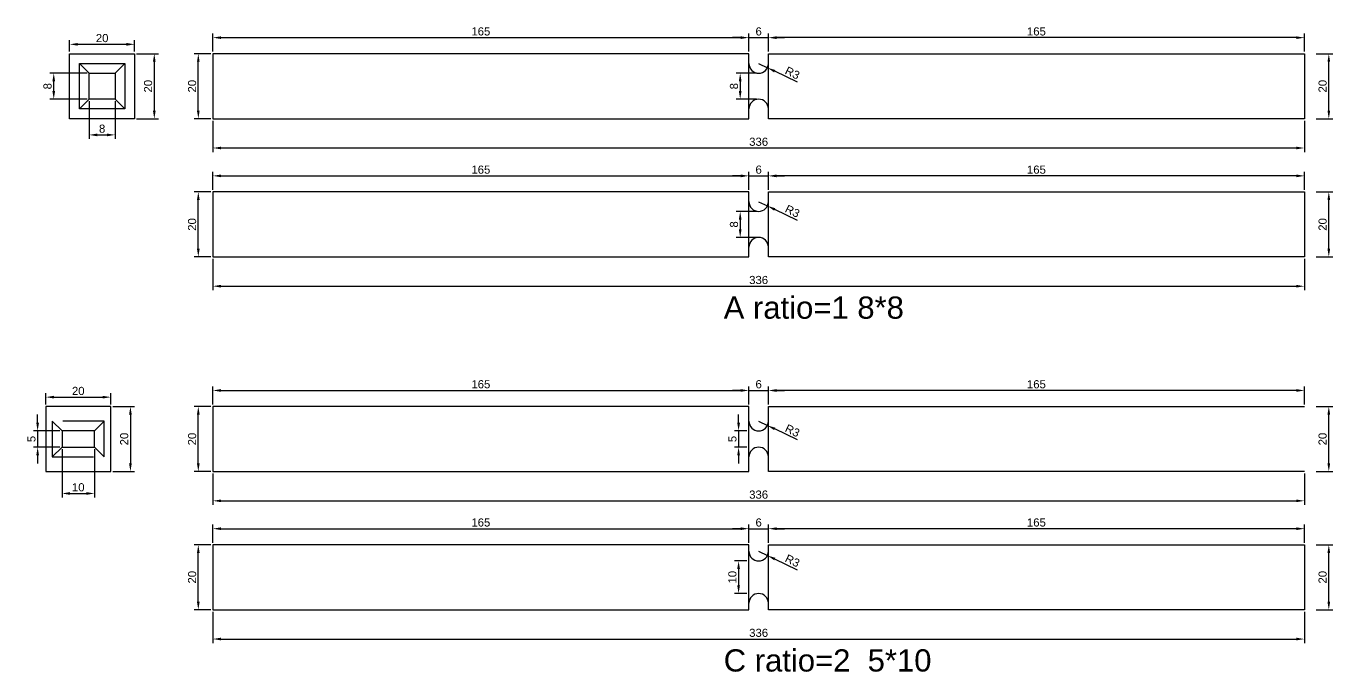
# Model space of a CAD drawing. Header units: millimetres. Extents: x 1508 to 21448, y 743 to 5053.
# Drawn here: x 8754.5 to 9156.7, y 2025.3 to 2223.9 of the extents above; entities that cross this region are included whole.
import ezdxf

# ---------------------------------------------------------------- set-up
doc = ezdxf.new("R2010")
doc.units = ezdxf.units.MM
doc.linetypes.add('DASHED', pattern=[19.05, 12.7, -6.35])
doc.styles.get("Standard").update_dxf_attribs({"font": 'arial.ttf'})
doc.dimstyles.new('ISO-25', dxfattribs={"dimtxt": 2.5, "dimasz": 2.5, "dimexe": 1.25, "dimexo": 0.625, "dimtad": 1, "dimtxsty": 'Standard', "dimcen": 2.5, "dimadec": 0, "dimazin": 0, "dimtfac": 1, "dimtmove": 0, "dimatfit": 3, "dimfxl": 1, "dimarcsym": 0})

# ---------------------------------------------------------------- blocks, each defined once
blk = doc.blocks.new('*D13')
at = {"color": 0, "lineweight": -2, "transparency": 16777216}
for p, q in [((8811.36, 2215.46), (8806.25, 2215.46)), ((8807.5, 2197.96), (8807.5, 2212.96)), ((8811.36, 2195.46), (8806.25, 2195.46))]:
    blk.add_line(p, q, dxfattribs=at)
at = {"color": 0, "transparency": 16777216}
for points in [[(8807.08, 2212.96), (8807.91, 2212.96), (8807.5, 2215.46)], [(8807.08, 2197.96), (8807.91, 2197.96), (8807.5, 2195.46)]]:
    blk.add_solid(points, dxfattribs=at)
at = {"layer": 'Defpoints', "color": 0, "transparency": 16777216}
for p in [(8807.5, 2215.46), (8811.98, 2215.46), (8811.98, 2195.46)]:
    blk.add_point(p, dxfattribs=at)
at = {"color": 0, "transparency": 16777216, "insert": (8805.6, 2205.46), "char_height": 2.5, "attachment_point": 5, "rotation": 90}
blk.add_mtext('20', dxfattribs=at)
blk = doc.blocks.new('*D98')
at = {"color": 0, "lineweight": -2, "transparency": 16777216}
for p, q in [((8811.98, 2216.09), (8811.98, 2221.65)), ((8814.48, 2220.4), (8974.48, 2220.4)), ((8976.98, 2216.09), (8976.98, 2221.65))]:
    blk.add_line(p, q, dxfattribs=at)
at = {"color": 0, "transparency": 16777216}
for points in [[(8814.48, 2220.81), (8814.48, 2219.98), (8811.98, 2220.4)], [(8974.48, 2220.81), (8974.48, 2219.98), (8976.98, 2220.4)]]:
    blk.add_solid(points, dxfattribs=at)
at = {"layer": 'Defpoints', "color": 0, "transparency": 16777216}
for p in [(8976.98, 2220.4), (8811.98, 2215.46), (8976.98, 2215.46)]:
    blk.add_point(p, dxfattribs=at)
at = {"color": 0, "transparency": 16777216, "insert": (8894.48, 2222.3), "char_height": 2.5, "attachment_point": 5}
blk.add_mtext('165', dxfattribs=at)
blk = doc.blocks.new('*D14')
at = {"color": 0, "lineweight": -2, "transparency": 16777216}
for p, q in [((8979.36, 2209.46), (8973.05, 2209.46)), ((8974.3, 2206.96), (8974.3, 2203.96)), ((8979.36, 2201.46), (8973.05, 2201.46))]:
    blk.add_line(p, q, dxfattribs=at)
at = {"color": 0, "transparency": 16777216}
for points in [[(8973.89, 2206.96), (8974.72, 2206.96), (8974.3, 2209.46)], [(8973.89, 2203.96), (8974.72, 2203.96), (8974.3, 2201.46)]]:
    blk.add_solid(points, dxfattribs=at)
at = {"layer": 'Defpoints', "color": 0, "transparency": 16777216}
for p in [(8979.98, 2209.46), (8974.3, 2201.46), (8979.98, 2201.46)]:
    blk.add_point(p, dxfattribs=at)
at = {"color": 0, "transparency": 16777216, "insert": (8972.4, 2205.46), "char_height": 2.5, "attachment_point": 5, "rotation": 90}
blk.add_mtext('8', dxfattribs=at)
blk = doc.blocks.new('*D15')
at = {"color": 0, "lineweight": -2, "transparency": 16777216}
for p, q in [((8979.98, 2212.46), (8982.68, 2211.15)), ((8991.93, 2206.66), (8984.93, 2210.06))]:
    blk.add_line(p, q, dxfattribs=at)
at = {"color": 0, "transparency": 16777216}
blk.add_solid([(8985.11, 2210.44), (8984.75, 2209.69), (8982.68, 2211.15)], dxfattribs=at)
at = {"layer": 'Defpoints', "color": 0, "transparency": 16777216}
for p in [(8979.98, 2212.46), (8982.68, 2211.15)]:
    blk.add_point(p, dxfattribs=at)
at = {"color": 0, "transparency": 16777216, "insert": (8990.39, 2209.53), "char_height": 2.5, "attachment_point": 5, "rotation": 334.116}
blk.add_mtext('R3', dxfattribs=at)
blk = doc.blocks.new('*D16')
at = {"color": 0, "lineweight": -2, "transparency": 16777216}
for p, q in [((9151.63, 2215.46), (9156.74, 2215.46)), ((9155.49, 2197.96), (9155.49, 2212.96)), ((9151.63, 2195.46), (9156.74, 2195.46))]:
    blk.add_line(p, q, dxfattribs=at)
at = {"color": 0, "transparency": 16777216}
for points in [[(9155.08, 2212.96), (9155.91, 2212.96), (9155.49, 2215.46)], [(9155.08, 2197.96), (9155.91, 2197.96), (9155.49, 2195.46)]]:
    blk.add_solid(points, dxfattribs=at)
at = {"layer": 'Defpoints', "color": 0, "transparency": 16777216}
for p in [(9151.01, 2215.46), (9155.49, 2215.46), (9151.01, 2195.46)]:
    blk.add_point(p, dxfattribs=at)
at = {"color": 0, "transparency": 16777216, "insert": (9153.59, 2205.46), "char_height": 2.5, "attachment_point": 5, "rotation": 90}
blk.add_mtext('20', dxfattribs=at)
blk = doc.blocks.new('*D99')
at = {"color": 0, "lineweight": -2, "transparency": 16777216}
for p, q in [((8982.98, 2216.09), (8982.98, 2221.65)), ((9145.48, 2220.4), (8985.48, 2220.4)), ((9147.98, 2216.09), (9147.98, 2221.65))]:
    blk.add_line(p, q, dxfattribs=at)
at = {"color": 0, "transparency": 16777216}
for points in [[(8985.48, 2220.81), (8985.48, 2219.98), (8982.98, 2220.4)], [(9145.48, 2220.81), (9145.48, 2219.98), (9147.98, 2220.4)]]:
    blk.add_solid(points, dxfattribs=at)
at = {"layer": 'Defpoints', "color": 0, "transparency": 16777216}
for p in [(8982.98, 2220.4), (8982.98, 2215.46), (9147.98, 2215.46)]:
    blk.add_point(p, dxfattribs=at)
at = {"color": 0, "transparency": 16777216, "insert": (9065.48, 2222.3), "char_height": 2.5, "attachment_point": 5}
blk.add_mtext('165', dxfattribs=at)
blk = doc.blocks.new('*D17')
at = {"color": 0, "lineweight": -2, "transparency": 16777216}
for p, q in [((8974.48, 2220.4), (8971.98, 2220.4)), ((8976.98, 2216.09), (8976.98, 2221.65)), ((8976.98, 2220.4), (8982.98, 2220.4)), ((8982.98, 2216.09), (8982.98, 2221.65)), ((8985.48, 2220.4), (8987.98, 2220.4))]:
    blk.add_line(p, q, dxfattribs=at)
at = {"color": 0, "transparency": 16777216}
for points in [[(8974.48, 2220.81), (8974.48, 2219.98), (8976.98, 2220.4)], [(8985.48, 2220.81), (8985.48, 2219.98), (8982.98, 2220.4)]]:
    blk.add_solid(points, dxfattribs=at)
at = {"layer": 'Defpoints', "color": 0, "transparency": 16777216}
for p in [(8982.98, 2220.4), (8976.98, 2215.46), (8982.98, 2215.46)]:
    blk.add_point(p, dxfattribs=at)
at = {"color": 0, "transparency": 16777216, "insert": (8979.98, 2222.3), "char_height": 2.5, "attachment_point": 5}
blk.add_mtext('6', dxfattribs=at)
blk = doc.blocks.new('*D18')
at = {"color": 0, "lineweight": -2, "transparency": 16777216}
for p, q in [((8811.98, 2194.84), (8811.98, 2185.2)), ((9147.98, 2194.84), (9147.98, 2185.2)), ((8814.48, 2186.45), (9145.48, 2186.45))]:
    blk.add_line(p, q, dxfattribs=at)
at = {"color": 0, "transparency": 16777216}
for points in [[(8814.48, 2186.86), (8814.48, 2186.03), (8811.98, 2186.45)], [(9145.48, 2186.86), (9145.48, 2186.03), (9147.98, 2186.45)]]:
    blk.add_solid(points, dxfattribs=at)
at = {"layer": 'Defpoints', "color": 0, "transparency": 16777216}
for p in [(8811.98, 2195.46), (9147.98, 2195.46), (9147.98, 2186.45)]:
    blk.add_point(p, dxfattribs=at)
at = {"color": 0, "transparency": 16777216, "insert": (8979.98, 2188.35), "char_height": 2.5, "attachment_point": 5}
blk.add_mtext('336', dxfattribs=at)
blk = doc.blocks.new('*D19')
at = {"color": 0, "lineweight": -2, "transparency": 16777216}
for p, q in [((8811.36, 2172.93), (8806.25, 2172.93)), ((8807.5, 2155.43), (8807.5, 2170.43)), ((8811.36, 2152.93), (8806.25, 2152.93))]:
    blk.add_line(p, q, dxfattribs=at)
at = {"color": 0, "transparency": 16777216}
for points in [[(8807.08, 2170.43), (8807.91, 2170.43), (8807.5, 2172.93)], [(8807.08, 2155.43), (8807.91, 2155.43), (8807.5, 2152.93)]]:
    blk.add_solid(points, dxfattribs=at)
at = {"layer": 'Defpoints', "color": 0, "transparency": 16777216}
for p in [(8807.5, 2172.93), (8811.98, 2172.93), (8811.98, 2152.93)]:
    blk.add_point(p, dxfattribs=at)
at = {"color": 0, "transparency": 16777216, "insert": (8805.6, 2162.93), "char_height": 2.5, "attachment_point": 5, "rotation": 90}
blk.add_mtext('20', dxfattribs=at)
blk = doc.blocks.new('*D20')
at = {"color": 0, "lineweight": -2, "transparency": 16777216}
for p, q in [((8979.98, 2169.93), (8982.68, 2168.63)), ((8991.93, 2164.14), (8984.93, 2167.53))]:
    blk.add_line(p, q, dxfattribs=at)
at = {"color": 0, "transparency": 16777216}
blk.add_solid([(8985.11, 2167.91), (8984.75, 2167.16), (8982.68, 2168.63)], dxfattribs=at)
at = {"layer": 'Defpoints', "color": 0, "transparency": 16777216}
for p in [(8979.98, 2169.93), (8982.68, 2168.63)]:
    blk.add_point(p, dxfattribs=at)
at = {"color": 0, "transparency": 16777216, "insert": (8990.39, 2167), "char_height": 2.5, "attachment_point": 5, "rotation": 334.116}
blk.add_mtext('R3', dxfattribs=at)
blk = doc.blocks.new('*D21')
at = {"color": 0, "lineweight": -2, "transparency": 16777216}
for p, q in [((9151.63, 2172.93), (9156.74, 2172.93)), ((9155.49, 2155.43), (9155.49, 2170.43)), ((9151.63, 2152.93), (9156.74, 2152.93))]:
    blk.add_line(p, q, dxfattribs=at)
at = {"color": 0, "transparency": 16777216}
for points in [[(9155.08, 2170.43), (9155.91, 2170.43), (9155.49, 2172.93)], [(9155.08, 2155.43), (9155.91, 2155.43), (9155.49, 2152.93)]]:
    blk.add_solid(points, dxfattribs=at)
at = {"layer": 'Defpoints', "color": 0, "transparency": 16777216}
for p in [(9151.01, 2172.93), (9155.49, 2172.93), (9151.01, 2152.93)]:
    blk.add_point(p, dxfattribs=at)
at = {"color": 0, "transparency": 16777216, "insert": (9153.59, 2162.93), "char_height": 2.5, "attachment_point": 5, "rotation": 90}
blk.add_mtext('20', dxfattribs=at)
blk = doc.blocks.new('*D22')
at = {"color": 0, "lineweight": -2, "transparency": 16777216}
for p, q in [((8974.48, 2177.87), (8971.98, 2177.87)), ((8976.98, 2173.56), (8976.98, 2179.12)), ((8976.98, 2177.87), (8982.98, 2177.87)), ((8982.98, 2173.56), (8982.98, 2179.12)), ((8985.48, 2177.87), (8987.98, 2177.87))]:
    blk.add_line(p, q, dxfattribs=at)
at = {"color": 0, "transparency": 16777216}
for points in [[(8974.48, 2178.29), (8974.48, 2177.45), (8976.98, 2177.87)], [(8985.48, 2178.29), (8985.48, 2177.45), (8982.98, 2177.87)]]:
    blk.add_solid(points, dxfattribs=at)
at = {"layer": 'Defpoints', "color": 0, "transparency": 16777216}
for p in [(8982.98, 2177.87), (8976.98, 2172.93), (8982.98, 2172.93)]:
    blk.add_point(p, dxfattribs=at)
at = {"color": 0, "transparency": 16777216, "insert": (8979.98, 2179.77), "char_height": 2.5, "attachment_point": 5}
blk.add_mtext('6', dxfattribs=at)
blk = doc.blocks.new('*D29')
at = {"color": 0, "lineweight": -2, "transparency": 16777216}
for p, q in [((8973.81, 2101.9), (8973.81, 2104.4)), ((8976.36, 2099.4), (8972.56, 2099.4)), ((8973.81, 2099.4), (8973.81, 2094.4)), ((8976.36, 2094.4), (8972.56, 2094.4)), ((8973.81, 2091.9), (8973.81, 2089.4))]:
    blk.add_line(p, q, dxfattribs=at)
at = {"color": 0, "transparency": 16777216}
for points in [[(8973.39, 2101.9), (8974.23, 2101.9), (8973.81, 2099.4)], [(8973.39, 2091.9), (8974.23, 2091.9), (8973.81, 2094.4)]]:
    blk.add_solid(points, dxfattribs=at)
at = {"layer": 'Defpoints', "color": 0, "transparency": 16777216}
for p in [(8976.98, 2099.4), (8973.81, 2094.4), (8976.98, 2094.4)]:
    blk.add_point(p, dxfattribs=at)
at = {"color": 0, "transparency": 16777216, "insert": (8971.92, 2096.9), "char_height": 2.5, "attachment_point": 5, "rotation": 90}
blk.add_mtext('5', dxfattribs=at)
blk = doc.blocks.new('*D30')
at = {"color": 0, "lineweight": -2, "transparency": 16777216}
for p, q in [((8979.98, 2102.4), (8982.68, 2101.09)), ((8991.93, 2096.61), (8984.93, 2100))]:
    blk.add_line(p, q, dxfattribs=at)
at = {"color": 0, "transparency": 16777216}
blk.add_solid([(8985.11, 2100.38), (8984.75, 2099.63), (8982.68, 2101.09)], dxfattribs=at)
at = {"layer": 'Defpoints', "color": 0, "transparency": 16777216}
for p in [(8979.98, 2102.4), (8982.68, 2101.09)]:
    blk.add_point(p, dxfattribs=at)
at = {"color": 0, "transparency": 16777216, "insert": (8990.39, 2099.47), "char_height": 2.5, "attachment_point": 5, "rotation": 334.116}
blk.add_mtext('R3', dxfattribs=at)
blk = doc.blocks.new('*D31')
at = {"color": 0, "lineweight": -2, "transparency": 16777216}
for p, q in [((8974.48, 2111.84), (8971.98, 2111.84)), ((8976.98, 2107.53), (8976.98, 2113.09)), ((8976.98, 2111.84), (8982.98, 2111.84)), ((8982.98, 2107.53), (8982.98, 2113.09)), ((8985.48, 2111.84), (8987.98, 2111.84))]:
    blk.add_line(p, q, dxfattribs=at)
at = {"color": 0, "transparency": 16777216}
for points in [[(8974.48, 2112.26), (8974.48, 2111.42), (8976.98, 2111.84)], [(8985.48, 2112.26), (8985.48, 2111.42), (8982.98, 2111.84)]]:
    blk.add_solid(points, dxfattribs=at)
at = {"layer": 'Defpoints', "color": 0, "transparency": 16777216}
for p in [(8982.98, 2111.84), (8976.98, 2106.9), (8982.98, 2106.9)]:
    blk.add_point(p, dxfattribs=at)
at = {"color": 0, "transparency": 16777216, "insert": (8979.98, 2113.74), "char_height": 2.5, "attachment_point": 5}
blk.add_mtext('6', dxfattribs=at)
blk = doc.blocks.new('*D32')
at = {"color": 0, "lineweight": -2, "transparency": 16777216}
for p, q in [((8976.36, 2059.38), (8972.56, 2059.38)), ((8973.81, 2056.88), (8973.81, 2051.88)), ((8976.36, 2049.38), (8972.56, 2049.38))]:
    blk.add_line(p, q, dxfattribs=at)
at = {"color": 0, "transparency": 16777216}
for points in [[(8973.39, 2056.88), (8974.23, 2056.88), (8973.81, 2059.38)], [(8973.39, 2051.88), (8974.23, 2051.88), (8973.81, 2049.38)]]:
    blk.add_solid(points, dxfattribs=at)
at = {"layer": 'Defpoints', "color": 0, "transparency": 16777216}
for p in [(8976.98, 2059.38), (8973.81, 2049.38), (8976.98, 2049.38)]:
    blk.add_point(p, dxfattribs=at)
at = {"color": 0, "transparency": 16777216, "insert": (8971.91, 2054.38), "char_height": 2.5, "attachment_point": 5, "rotation": 90}
blk.add_mtext('10', dxfattribs=at)
blk = doc.blocks.new('*D33')
at = {"color": 0, "lineweight": -2, "transparency": 16777216}
for p, q in [((8979.98, 2062.38), (8982.68, 2061.07)), ((8991.93, 2056.58), (8984.93, 2059.98))]:
    blk.add_line(p, q, dxfattribs=at)
at = {"color": 0, "transparency": 16777216}
blk.add_solid([(8985.11, 2060.35), (8984.75, 2059.6), (8982.68, 2061.07)], dxfattribs=at)
at = {"layer": 'Defpoints', "color": 0, "transparency": 16777216}
for p in [(8979.98, 2062.38), (8982.68, 2061.07)]:
    blk.add_point(p, dxfattribs=at)
at = {"color": 0, "transparency": 16777216, "insert": (8990.39, 2059.44), "char_height": 2.5, "attachment_point": 5, "rotation": 334.116}
blk.add_mtext('R3', dxfattribs=at)
blk = doc.blocks.new('*D34')
at = {"color": 0, "lineweight": -2, "transparency": 16777216}
for p, q in [((8974.48, 2069.31), (8971.98, 2069.31)), ((8976.98, 2065), (8976.98, 2070.56)), ((8976.98, 2069.31), (8982.98, 2069.31)), ((8982.98, 2065), (8982.98, 2070.56)), ((8985.48, 2069.31), (8987.98, 2069.31))]:
    blk.add_line(p, q, dxfattribs=at)
at = {"color": 0, "transparency": 16777216}
for points in [[(8974.48, 2069.73), (8974.48, 2068.9), (8976.98, 2069.31)], [(8985.48, 2069.73), (8985.48, 2068.9), (8982.98, 2069.31)]]:
    blk.add_solid(points, dxfattribs=at)
at = {"layer": 'Defpoints', "color": 0, "transparency": 16777216}
for p in [(8982.98, 2069.31), (8976.98, 2064.38), (8982.98, 2064.38)]:
    blk.add_point(p, dxfattribs=at)
at = {"color": 0, "transparency": 16777216, "insert": (8979.98, 2071.21), "char_height": 2.5, "attachment_point": 5}
blk.add_mtext('6', dxfattribs=at)
blk = doc.blocks.new('*D104')
at = {"color": 0, "lineweight": -2, "transparency": 16777216}
for p, q in [((8765.54, 2093.78), (8765.54, 2078.9)), ((8775.54, 2093.78), (8775.54, 2078.9)), ((8768.04, 2080.15), (8773.04, 2080.15))]:
    blk.add_line(p, q, dxfattribs=at)
at = {"color": 0, "transparency": 16777216}
for points in [[(8768.04, 2080.57), (8768.04, 2079.73), (8765.54, 2080.15)], [(8773.04, 2080.57), (8773.04, 2079.73), (8775.54, 2080.15)]]:
    blk.add_solid(points, dxfattribs=at)
at = {"layer": 'Defpoints', "color": 0, "transparency": 16777216}
for p in [(8765.54, 2094.4), (8775.54, 2094.4), (8775.54, 2080.15)]:
    blk.add_point(p, dxfattribs=at)
at = {"color": 0, "transparency": 16777216, "insert": (8770.54, 2082.05), "char_height": 2.5, "attachment_point": 5}
blk.add_mtext('10', dxfattribs=at)
blk = doc.blocks.new('*D105')
at = {"color": 0, "lineweight": -2, "transparency": 16777216}
for p, q in [((8767.89, 2216.09), (8767.89, 2219.6)), ((8770.39, 2218.35), (8785.39, 2218.35)), ((8787.89, 2216.09), (8787.89, 2219.6))]:
    blk.add_line(p, q, dxfattribs=at)
at = {"color": 0, "transparency": 16777216}
for points in [[(8770.39, 2218.76), (8770.39, 2217.93), (8767.89, 2218.35)], [(8785.39, 2218.76), (8785.39, 2217.93), (8787.89, 2218.35)]]:
    blk.add_solid(points, dxfattribs=at)
at = {"layer": 'Defpoints', "color": 0, "transparency": 16777216}
for p in [(8787.89, 2218.35), (8767.89, 2215.46), (8787.89, 2215.46)]:
    blk.add_point(p, dxfattribs=at)
at = {"color": 0, "transparency": 16777216, "insert": (8777.89, 2220.25), "char_height": 2.5, "attachment_point": 5}
blk.add_mtext('20', dxfattribs=at)
blk = doc.blocks.new('*D106')
at = {"color": 0, "lineweight": -2, "transparency": 16777216}
for p, q in [((8788.52, 2215.46), (8795.2, 2215.46)), ((8793.95, 2212.96), (8793.95, 2197.96)), ((8788.52, 2195.46), (8795.2, 2195.46))]:
    blk.add_line(p, q, dxfattribs=at)
at = {"color": 0, "transparency": 16777216}
for points in [[(8793.53, 2212.96), (8794.37, 2212.96), (8793.95, 2215.46)], [(8793.53, 2197.96), (8794.37, 2197.96), (8793.95, 2195.46)]]:
    blk.add_solid(points, dxfattribs=at)
at = {"layer": 'Defpoints', "color": 0, "transparency": 16777216}
for p in [(8787.89, 2215.46), (8787.89, 2195.46), (8793.95, 2195.46)]:
    blk.add_point(p, dxfattribs=at)
at = {"color": 0, "transparency": 16777216, "insert": (8792.05, 2205.46), "char_height": 2.5, "attachment_point": 5, "rotation": 90}
blk.add_mtext('20', dxfattribs=at)
blk = doc.blocks.new('*D41')
at = {"color": 0, "lineweight": -2, "transparency": 16777216}
for p, q in [((8760.54, 2107.53), (8760.54, 2111.04)), ((8763.04, 2109.79), (8778.04, 2109.79)), ((8780.54, 2107.53), (8780.54, 2111.04))]:
    blk.add_line(p, q, dxfattribs=at)
at = {"color": 0, "transparency": 16777216}
for points in [[(8763.04, 2110.2), (8763.04, 2109.37), (8760.54, 2109.79)], [(8778.04, 2110.2), (8778.04, 2109.37), (8780.54, 2109.79)]]:
    blk.add_solid(points, dxfattribs=at)
at = {"layer": 'Defpoints', "color": 0, "transparency": 16777216}
for p in [(8780.54, 2109.79), (8760.54, 2106.9), (8780.54, 2106.9)]:
    blk.add_point(p, dxfattribs=at)
at = {"color": 0, "transparency": 16777216, "insert": (8770.54, 2111.69), "char_height": 2.5, "attachment_point": 5}
blk.add_mtext('20', dxfattribs=at)
blk = doc.blocks.new('*D42')
at = {"color": 0, "lineweight": -2, "transparency": 16777216}
for p, q in [((8781.17, 2106.9), (8787.85, 2106.9)), ((8786.6, 2104.4), (8786.6, 2089.4)), ((8781.17, 2086.9), (8787.85, 2086.9))]:
    blk.add_line(p, q, dxfattribs=at)
at = {"color": 0, "transparency": 16777216}
for points in [[(8786.18, 2104.4), (8787.02, 2104.4), (8786.6, 2106.9)], [(8786.18, 2089.4), (8787.02, 2089.4), (8786.6, 2086.9)]]:
    blk.add_solid(points, dxfattribs=at)
at = {"layer": 'Defpoints', "color": 0, "transparency": 16777216}
for p in [(8780.54, 2106.9), (8780.54, 2086.9), (8786.6, 2086.9)]:
    blk.add_point(p, dxfattribs=at)
at = {"color": 0, "transparency": 16777216, "insert": (8784.7, 2096.9), "char_height": 2.5, "attachment_point": 5, "rotation": 90}
blk.add_mtext('20', dxfattribs=at)
blk = doc.blocks.new('*D107')
at = {"layer": 'Defpoints', "color": 0, "lineweight": -2, "transparency": 16777216}
for p, q in [((8758.03, 2101.9), (8758.03, 2104.4)), ((8764.92, 2099.4), (8756.78, 2099.4)), ((8758.03, 2099.4), (8758.03, 2094.4)), ((8764.92, 2094.4), (8756.78, 2094.4)), ((8758.03, 2091.9), (8758.03, 2089.4))]:
    blk.add_line(p, q, dxfattribs=at)
at = {"layer": 'Defpoints', "color": 0, "transparency": 16777216}
for p in [(8765.54, 2099.4), (8758.03, 2094.4), (8765.54, 2094.4)]:
    blk.add_point(p, dxfattribs=at)
for points in [[(8757.62, 2101.9), (8758.45, 2101.9), (8758.03, 2099.4)], [(8757.62, 2091.9), (8758.45, 2091.9), (8758.03, 2094.4)]]:
    blk.add_solid(points, dxfattribs=at)
at = {"layer": 'Defpoints', "color": 0, "transparency": 16777216, "insert": (8756.14, 2096.9), "char_height": 2.5, "attachment_point": 5, "rotation": 90}
blk.add_mtext('5', dxfattribs=at)
blk = doc.blocks.new('*D47')
at = {"color": 0, "lineweight": -2, "transparency": 16777216}
for p, q in [((8979.36, 2166.93), (8973.05, 2166.93)), ((8974.3, 2164.43), (8974.3, 2161.43)), ((8979.36, 2158.93), (8973.05, 2158.93))]:
    blk.add_line(p, q, dxfattribs=at)
at = {"color": 0, "transparency": 16777216}
for points in [[(8973.89, 2164.43), (8974.72, 2164.43), (8974.3, 2166.93)], [(8973.89, 2161.43), (8974.72, 2161.43), (8974.3, 2158.93)]]:
    blk.add_solid(points, dxfattribs=at)
at = {"layer": 'Defpoints', "color": 0, "transparency": 16777216}
for p in [(8979.98, 2166.93), (8974.3, 2158.93), (8979.98, 2158.93)]:
    blk.add_point(p, dxfattribs=at)
at = {"color": 0, "transparency": 16777216, "insert": (8972.4, 2162.93), "char_height": 2.5, "attachment_point": 5, "rotation": 90}
blk.add_mtext('8', dxfattribs=at)
blk = doc.blocks.new('*D108')
at = {"color": 0, "lineweight": -2, "transparency": 16777216}
for p, q in [((8773.89, 2200.84), (8773.89, 2189.23)), ((8781.89, 2200.84), (8781.89, 2189.23)), ((8776.39, 2190.48), (8779.39, 2190.48))]:
    blk.add_line(p, q, dxfattribs=at)
at = {"color": 0, "transparency": 16777216}
for points in [[(8776.39, 2190.89), (8776.39, 2190.06), (8773.89, 2190.48)], [(8779.39, 2190.89), (8779.39, 2190.06), (8781.89, 2190.48)]]:
    blk.add_solid(points, dxfattribs=at)
at = {"layer": 'Defpoints', "color": 0, "transparency": 16777216}
for p in [(8773.89, 2201.46), (8781.89, 2201.46), (8781.89, 2190.48)]:
    blk.add_point(p, dxfattribs=at)
at = {"color": 0, "transparency": 16777216, "insert": (8777.89, 2192.38), "char_height": 2.5, "attachment_point": 5}
blk.add_mtext('8', dxfattribs=at)
blk = doc.blocks.new('*D109')
at = {"color": 0, "lineweight": -2, "transparency": 16777216}
for p, q in [((8773.27, 2209.46), (8761.75, 2209.46)), ((8763, 2203.96), (8763, 2206.96)), ((8773.27, 2201.46), (8761.75, 2201.46))]:
    blk.add_line(p, q, dxfattribs=at)
at = {"color": 0, "transparency": 16777216}
for points in [[(8762.58, 2206.96), (8763.42, 2206.96), (8763, 2209.46)], [(8762.58, 2203.96), (8763.42, 2203.96), (8763, 2201.46)]]:
    blk.add_solid(points, dxfattribs=at)
at = {"layer": 'Defpoints', "color": 0, "transparency": 16777216}
for p in [(8763, 2209.46), (8773.89, 2209.46), (8773.89, 2201.46)]:
    blk.add_point(p, dxfattribs=at)
at = {"color": 0, "transparency": 16777216, "insert": (8761.1, 2205.46), "char_height": 2.5, "attachment_point": 5, "rotation": 90}
blk.add_mtext('8', dxfattribs=at)
blk = doc.blocks.new('*D48')
at = {"color": 0, "lineweight": -2, "transparency": 16777216}
for p, q in [((8811.98, 2173.56), (8811.98, 2179.12)), ((8814.48, 2177.87), (8974.48, 2177.87)), ((8976.98, 2173.56), (8976.98, 2179.12))]:
    blk.add_line(p, q, dxfattribs=at)
at = {"color": 0, "transparency": 16777216}
for points in [[(8814.48, 2178.29), (8814.48, 2177.45), (8811.98, 2177.87)], [(8974.48, 2178.29), (8974.48, 2177.45), (8976.98, 2177.87)]]:
    blk.add_solid(points, dxfattribs=at)
at = {"layer": 'Defpoints', "color": 0, "transparency": 16777216}
for p in [(8976.98, 2177.87), (8811.98, 2172.93), (8976.98, 2172.93)]:
    blk.add_point(p, dxfattribs=at)
at = {"color": 0, "transparency": 16777216, "insert": (8894.48, 2179.77), "char_height": 2.5, "attachment_point": 5}
blk.add_mtext('165', dxfattribs=at)
blk = doc.blocks.new('*D49')
at = {"color": 0, "lineweight": -2, "transparency": 16777216}
for p, q in [((8982.98, 2173.56), (8982.98, 2179.12)), ((9145.48, 2177.87), (8985.48, 2177.87)), ((9147.98, 2173.56), (9147.98, 2179.12))]:
    blk.add_line(p, q, dxfattribs=at)
at = {"color": 0, "transparency": 16777216}
for points in [[(8985.48, 2178.29), (8985.48, 2177.45), (8982.98, 2177.87)], [(9145.48, 2178.29), (9145.48, 2177.45), (9147.98, 2177.87)]]:
    blk.add_solid(points, dxfattribs=at)
at = {"layer": 'Defpoints', "color": 0, "transparency": 16777216}
for p in [(8982.98, 2177.87), (8982.98, 2172.93), (9147.98, 2172.93)]:
    blk.add_point(p, dxfattribs=at)
at = {"color": 0, "transparency": 16777216, "insert": (9065.48, 2179.77), "char_height": 2.5, "attachment_point": 5}
blk.add_mtext('165', dxfattribs=at)
blk = doc.blocks.new('*D50')
at = {"color": 0, "lineweight": -2, "transparency": 16777216}
for p, q in [((8811.98, 2152.31), (8811.98, 2142.67)), ((9147.98, 2152.31), (9147.98, 2142.67)), ((8814.48, 2143.92), (9145.48, 2143.92))]:
    blk.add_line(p, q, dxfattribs=at)
at = {"color": 0, "transparency": 16777216}
for points in [[(8814.48, 2144.34), (8814.48, 2143.5), (8811.98, 2143.92)], [(9145.48, 2144.34), (9145.48, 2143.5), (9147.98, 2143.92)]]:
    blk.add_solid(points, dxfattribs=at)
at = {"layer": 'Defpoints', "color": 0, "transparency": 16777216}
for p in [(8811.98, 2152.93), (9147.98, 2152.93), (9147.98, 2143.92)]:
    blk.add_point(p, dxfattribs=at)
at = {"color": 0, "transparency": 16777216, "insert": (8979.98, 2145.82), "char_height": 2.5, "attachment_point": 5}
blk.add_mtext('336', dxfattribs=at)
blk = doc.blocks.new('*D54')
at = {"color": 0, "lineweight": -2, "transparency": 16777216}
for p, q in [((8811.36, 2106.9), (8806.25, 2106.9)), ((8807.5, 2089.4), (8807.5, 2104.4)), ((8811.36, 2086.9), (8806.25, 2086.9))]:
    blk.add_line(p, q, dxfattribs=at)
at = {"color": 0, "transparency": 16777216}
for points in [[(8807.08, 2104.4), (8807.91, 2104.4), (8807.5, 2106.9)], [(8807.08, 2089.4), (8807.91, 2089.4), (8807.5, 2086.9)]]:
    blk.add_solid(points, dxfattribs=at)
at = {"layer": 'Defpoints', "color": 0, "transparency": 16777216}
for p in [(8807.5, 2106.9), (8811.98, 2106.9), (8811.98, 2086.9)]:
    blk.add_point(p, dxfattribs=at)
at = {"color": 0, "transparency": 16777216, "insert": (8805.6, 2096.9), "char_height": 2.5, "attachment_point": 5, "rotation": 90}
blk.add_mtext('20', dxfattribs=at)
blk = doc.blocks.new('*D124')
at = {"color": 0, "lineweight": -2, "transparency": 16777216}
for p, q in [((8811.98, 2107.53), (8811.98, 2113.09)), ((8814.48, 2111.84), (8974.48, 2111.84)), ((8976.98, 2107.53), (8976.98, 2113.09))]:
    blk.add_line(p, q, dxfattribs=at)
at = {"color": 0, "transparency": 16777216}
for points in [[(8814.48, 2112.26), (8814.48, 2111.42), (8811.98, 2111.84)], [(8974.48, 2112.26), (8974.48, 2111.42), (8976.98, 2111.84)]]:
    blk.add_solid(points, dxfattribs=at)
at = {"layer": 'Defpoints', "color": 0, "transparency": 16777216}
for p in [(8976.98, 2111.84), (8811.98, 2106.9), (8976.98, 2106.9)]:
    blk.add_point(p, dxfattribs=at)
at = {"color": 0, "transparency": 16777216, "insert": (8894.48, 2113.74), "char_height": 2.5, "attachment_point": 5}
blk.add_mtext('165', dxfattribs=at)
blk = doc.blocks.new('*D55')
at = {"color": 0, "lineweight": -2, "transparency": 16777216}
for p, q in [((9151.63, 2106.9), (9156.74, 2106.9)), ((9155.49, 2089.4), (9155.49, 2104.4)), ((9151.63, 2086.9), (9156.74, 2086.9))]:
    blk.add_line(p, q, dxfattribs=at)
at = {"color": 0, "transparency": 16777216}
for points in [[(9155.08, 2104.4), (9155.91, 2104.4), (9155.49, 2106.9)], [(9155.08, 2089.4), (9155.91, 2089.4), (9155.49, 2086.9)]]:
    blk.add_solid(points, dxfattribs=at)
at = {"layer": 'Defpoints', "color": 0, "transparency": 16777216}
for p in [(9151.01, 2106.9), (9155.49, 2106.9), (9151.01, 2086.9)]:
    blk.add_point(p, dxfattribs=at)
at = {"color": 0, "transparency": 16777216, "insert": (9153.59, 2096.9), "char_height": 2.5, "attachment_point": 5, "rotation": 90}
blk.add_mtext('20', dxfattribs=at)
blk = doc.blocks.new('*D125')
at = {"color": 0, "lineweight": -2, "transparency": 16777216}
for p, q in [((8982.98, 2107.53), (8982.98, 2113.09)), ((9145.48, 2111.84), (8985.48, 2111.84)), ((9147.98, 2107.53), (9147.98, 2113.09))]:
    blk.add_line(p, q, dxfattribs=at)
at = {"color": 0, "transparency": 16777216}
for points in [[(8985.48, 2112.26), (8985.48, 2111.42), (8982.98, 2111.84)], [(9145.48, 2112.26), (9145.48, 2111.42), (9147.98, 2111.84)]]:
    blk.add_solid(points, dxfattribs=at)
at = {"layer": 'Defpoints', "color": 0, "transparency": 16777216}
for p in [(8982.98, 2111.84), (8982.98, 2106.9), (9147.98, 2106.9)]:
    blk.add_point(p, dxfattribs=at)
at = {"color": 0, "transparency": 16777216, "insert": (9065.48, 2113.74), "char_height": 2.5, "attachment_point": 5}
blk.add_mtext('165', dxfattribs=at)
blk = doc.blocks.new('*D56')
at = {"color": 0, "lineweight": -2, "transparency": 16777216}
for p, q in [((8811.98, 2086.28), (8811.98, 2076.64)), ((9147.98, 2086.28), (9147.98, 2076.64)), ((8814.48, 2077.89), (9145.48, 2077.89))]:
    blk.add_line(p, q, dxfattribs=at)
at = {"color": 0, "transparency": 16777216}
for points in [[(8814.48, 2078.3), (8814.48, 2077.47), (8811.98, 2077.89)], [(9145.48, 2078.3), (9145.48, 2077.47), (9147.98, 2077.89)]]:
    blk.add_solid(points, dxfattribs=at)
at = {"layer": 'Defpoints', "color": 0, "transparency": 16777216}
for p in [(8811.98, 2086.9), (9147.98, 2086.9), (9147.98, 2077.89)]:
    blk.add_point(p, dxfattribs=at)
at = {"color": 0, "transparency": 16777216, "insert": (8979.98, 2079.79), "char_height": 2.5, "attachment_point": 5}
blk.add_mtext('336', dxfattribs=at)
blk = doc.blocks.new('*D57')
at = {"color": 0, "lineweight": -2, "transparency": 16777216}
for p, q in [((8811.36, 2064.38), (8806.25, 2064.38)), ((8807.5, 2046.88), (8807.5, 2061.88)), ((8811.36, 2044.38), (8806.25, 2044.38))]:
    blk.add_line(p, q, dxfattribs=at)
at = {"color": 0, "transparency": 16777216}
for points in [[(8807.08, 2061.88), (8807.91, 2061.88), (8807.5, 2064.38)], [(8807.08, 2046.88), (8807.91, 2046.88), (8807.5, 2044.38)]]:
    blk.add_solid(points, dxfattribs=at)
at = {"layer": 'Defpoints', "color": 0, "transparency": 16777216}
for p in [(8807.5, 2064.38), (8811.98, 2064.38), (8811.98, 2044.38)]:
    blk.add_point(p, dxfattribs=at)
at = {"color": 0, "transparency": 16777216, "insert": (8805.6, 2054.38), "char_height": 2.5, "attachment_point": 5, "rotation": 90}
blk.add_mtext('20', dxfattribs=at)
blk = doc.blocks.new('*D58')
at = {"color": 0, "lineweight": -2, "transparency": 16777216}
for p, q in [((9151.63, 2064.38), (9156.74, 2064.38)), ((9155.49, 2046.88), (9155.49, 2061.88)), ((9151.63, 2044.38), (9156.74, 2044.38))]:
    blk.add_line(p, q, dxfattribs=at)
at = {"color": 0, "transparency": 16777216}
for points in [[(9155.08, 2061.88), (9155.91, 2061.88), (9155.49, 2064.38)], [(9155.08, 2046.88), (9155.91, 2046.88), (9155.49, 2044.38)]]:
    blk.add_solid(points, dxfattribs=at)
at = {"layer": 'Defpoints', "color": 0, "transparency": 16777216}
for p in [(9151.01, 2064.38), (9155.49, 2064.38), (9151.01, 2044.38)]:
    blk.add_point(p, dxfattribs=at)
at = {"color": 0, "transparency": 16777216, "insert": (9153.59, 2054.38), "char_height": 2.5, "attachment_point": 5, "rotation": 90}
blk.add_mtext('20', dxfattribs=at)
blk = doc.blocks.new('*D59')
at = {"color": 0, "lineweight": -2, "transparency": 16777216}
for p, q in [((8811.98, 2065), (8811.98, 2070.56)), ((8814.48, 2069.31), (8974.48, 2069.31)), ((8976.98, 2065), (8976.98, 2070.56))]:
    blk.add_line(p, q, dxfattribs=at)
at = {"color": 0, "transparency": 16777216}
for points in [[(8814.48, 2069.73), (8814.48, 2068.9), (8811.98, 2069.31)], [(8974.48, 2069.73), (8974.48, 2068.9), (8976.98, 2069.31)]]:
    blk.add_solid(points, dxfattribs=at)
at = {"layer": 'Defpoints', "color": 0, "transparency": 16777216}
for p in [(8976.98, 2069.31), (8811.98, 2064.38), (8976.98, 2064.38)]:
    blk.add_point(p, dxfattribs=at)
at = {"color": 0, "transparency": 16777216, "insert": (8894.48, 2071.21), "char_height": 2.5, "attachment_point": 5}
blk.add_mtext('165', dxfattribs=at)
blk = doc.blocks.new('*D60')
at = {"color": 0, "lineweight": -2, "transparency": 16777216}
for p, q in [((8982.98, 2065), (8982.98, 2070.56)), ((9145.48, 2069.31), (8985.48, 2069.31)), ((9147.98, 2065), (9147.98, 2070.56))]:
    blk.add_line(p, q, dxfattribs=at)
at = {"color": 0, "transparency": 16777216}
for points in [[(8985.48, 2069.73), (8985.48, 2068.9), (8982.98, 2069.31)], [(9145.48, 2069.73), (9145.48, 2068.9), (9147.98, 2069.31)]]:
    blk.add_solid(points, dxfattribs=at)
at = {"layer": 'Defpoints', "color": 0, "transparency": 16777216}
for p in [(8982.98, 2069.31), (8982.98, 2064.38), (9147.98, 2064.38)]:
    blk.add_point(p, dxfattribs=at)
at = {"color": 0, "transparency": 16777216, "insert": (9065.48, 2071.21), "char_height": 2.5, "attachment_point": 5}
blk.add_mtext('165', dxfattribs=at)
blk = doc.blocks.new('*D61')
at = {"color": 0, "lineweight": -2, "transparency": 16777216}
for p, q in [((8811.98, 2043.75), (8811.98, 2034.11)), ((9147.98, 2043.75), (9147.98, 2034.11)), ((8814.48, 2035.36), (9145.48, 2035.36))]:
    blk.add_line(p, q, dxfattribs=at)
at = {"color": 0, "transparency": 16777216}
for points in [[(8814.48, 2035.78), (8814.48, 2034.94), (8811.98, 2035.36)], [(9145.48, 2035.78), (9145.48, 2034.94), (9147.98, 2035.36)]]:
    blk.add_solid(points, dxfattribs=at)
at = {"layer": 'Defpoints', "color": 0, "transparency": 16777216}
for p in [(8811.98, 2044.38), (9147.98, 2044.38), (9147.98, 2035.36)]:
    blk.add_point(p, dxfattribs=at)
at = {"color": 0, "transparency": 16777216, "insert": (8979.98, 2037.26), "char_height": 2.5, "attachment_point": 5}
blk.add_mtext('336', dxfattribs=at)

msp = doc.modelspace()

# ---------------------------------------------------------------- linework, layer by layer
for p, q in [((8767.891, 2195.461), (8767.891, 2215.461)), ((8767.891, 2215.461), (8787.891, 2215.461)), ((8770.891, 2198.461), (8770.891, 2212.461)), ((8770.891, 2212.461), (8784.891, 2212.461)), ((8770.891, 2212.461), (8773.891, 2209.461)), ((8784.891, 2212.461), (8781.891, 2209.461)), ((8784.891, 2212.461), (8784.891, 2198.461)), ((8787.891, 2215.461), (8787.891, 2195.461)), ((8811.984, 2215.461), (8811.984, 2195.461)), ((8976.984, 2215.461), (8811.984, 2215.461)), ((8976.984, 2195.461), (8976.984, 2215.461)), ((8982.984, 2195.461), (8982.984, 2215.461)), ((8982.984, 2215.461), (9147.984, 2215.461)), ((9147.984, 2215.461), (9147.984, 2195.461)), ((8773.891, 2201.461), (8773.891, 2209.461)), ((8773.891, 2209.461), (8781.891, 2209.461)), ((8781.891, 2209.461), (8781.891, 2201.461)), ((8773.891, 2201.461), (8770.891, 2198.461)), ((8781.891, 2201.461), (8773.891, 2201.461)), ((8781.891, 2201.461), (8784.891, 2198.461)), ((8784.891, 2198.461), (8770.891, 2198.461)), ((8787.891, 2195.461), (8767.891, 2195.461)), ((8811.984, 2195.461), (8976.984, 2195.461)), ((9147.984, 2195.461), (8982.984, 2195.461)), ((8811.984, 2172.935), (8811.984, 2152.935)), ((8976.984, 2172.935), (8811.984, 2172.935)), ((8976.984, 2152.935), (8976.984, 2172.935)), ((8982.984, 2152.935), (8982.984, 2172.935)), ((8982.984, 2172.935), (9147.984, 2172.935)), ((9147.984, 2172.935), (9147.984, 2152.935)), ((8811.984, 2152.935), (8976.984, 2152.935)), ((9147.984, 2152.935), (8982.984, 2152.935)), ((8780.544, 2106.904), (8760.544, 2106.904)), ((8760.544, 2106.904), (8760.544, 2086.904)), ((8780.544, 2086.904), (8780.544, 2106.904)), ((8811.984, 2106.904), (8811.984, 2086.904)), ((8976.984, 2106.904), (8811.984, 2106.904)), ((8976.984, 2086.904), (8976.984, 2106.904)), ((8982.984, 2086.904), (8982.984, 2106.904)), ((8982.984, 2106.904), (9147.984, 2106.904)), ((8765.544, 2099.404), (8762.544, 2102.404)), ((8775.544, 2099.404), (8778.544, 2102.404)), ((8765.544, 2094.404), (8762.544, 2091.404)), ((8775.544, 2094.404), (8778.544, 2091.404)), ((8760.544, 2086.904), (8780.544, 2086.904)), ((8811.984, 2086.904), (8976.984, 2086.904)), ((9147.984, 2086.904), (8982.984, 2086.904)), ((8811.984, 2064.377), (8811.984, 2044.377)), ((8976.984, 2064.377), (8811.984, 2064.377)), ((8976.984, 2044.377), (8976.984, 2064.377)), ((8982.984, 2044.377), (8982.984, 2064.377)), ((8982.984, 2064.377), (9147.984, 2064.377)), ((9147.984, 2064.377), (9147.984, 2044.377)), ((8811.984, 2044.377), (8976.984, 2044.377)), ((9147.984, 2044.377), (8982.984, 2044.377))]:
    msp.add_line(p, q)
at = {"linetype": 'DASHED'}
for p, q in [((8778.544, 2102.404), (8762.544, 2102.404)), ((8762.544, 2102.404), (8762.544, 2091.404)), ((8778.544, 2091.404), (8778.544, 2102.404)), ((8775.544, 2099.404), (8765.544, 2099.404)), ((8765.544, 2099.404), (8765.544, 2094.404)), ((8775.544, 2094.404), (8775.544, 2099.404)), ((8765.544, 2094.404), (8775.544, 2094.404)), ((8762.544, 2091.404), (8778.544, 2091.404))]:
    msp.add_line(p, q, dxfattribs=at)
for centre, start, end in [((8979.984, 2212.461), 180, 0), ((8979.984, 2198.461), 0, 180), ((8979.984, 2169.935), 180, 0), ((8979.984, 2155.935), 0, 180), ((8979.984, 2102.404), 180, 0), ((8979.984, 2091.404), 0, 180), ((8979.984, 2062.377), 180, 0), ((8979.984, 2046.377), 0, 180)]:
    msp.add_arc(centre, 3, start, end)

# ---------------------------------------------------------------- texts
for s, p in [('A ratio=1 8*8', (8969.225, 2133.921)), ('C ratio=2  5*10', (8969.225, 2025.363))]:
    msp.add_text(s, height=6.83588).set_placement(p)

# ---------------------------------------------------------------- dimensions: what is measured, and where the dimension line sits
for p1, p2, distance, picture, middle in [((8767.891, 2215.461), (8787.891, 2215.461), 2.884, '*D105', (8777.891, 2220.247)), ((8811.984, 2215.461), (8976.984, 2215.461), 4.935, '*D98', (8894.484, 2222.298)), ((8976.984, 2215.461), (8982.984, 2215.461), 4.935, '*D17', (8979.984, 2222.298)), ((9147.984, 2215.461), (8982.984, 2215.461), -4.935, '*D99', (9065.484, 2222.298)), ((8787.891, 2215.461), (8787.891, 2195.461), 6.057, '*D106', (8792.047, 2205.461)), ((8811.984, 2195.461), (8811.984, 2215.461), 4.487, '*D13', (8805.596, 2205.461)), ((9151.006, 2195.461), (9151.006, 2215.461), -4.487, '*D16', (9153.591, 2205.461)), ((8773.891, 2201.461), (8773.891, 2209.461), 10.891, '*D109', (8761.099, 2205.461)), ((8979.984, 2209.461), (8979.984, 2201.461), -5.68, '*D14', (8972.402, 2205.461)), ((8773.891, 2201.461), (8781.891, 2201.461), -10.984, '*D108', (8777.891, 2192.379)), ((8811.984, 2195.461), (9147.984, 2195.461), -9.016, '*D18', (8979.984, 2188.348)), ((8811.984, 2172.935), (8976.984, 2172.935), 4.935, '*D48', (8894.484, 2179.771)), ((8976.984, 2172.935), (8982.984, 2172.935), 4.935, '*D22', (8979.984, 2179.771)), ((9147.984, 2172.935), (8982.984, 2172.935), -4.935, '*D49', (9065.484, 2179.771)), ((8811.984, 2152.935), (8811.984, 2172.935), 4.487, '*D19', (8805.596, 2162.935)), ((9151.006, 2152.935), (9151.006, 2172.935), -4.487, '*D21', (9153.591, 2162.935)), ((8979.984, 2166.935), (8979.984, 2158.935), -5.68, '*D47', (8972.402, 2162.935)), ((8811.984, 2152.935), (9147.984, 2152.935), -9.016, '*D50', (8979.984, 2145.821)), ((8760.544, 2106.904), (8780.544, 2106.904), 2.884, '*D41', (8770.544, 2111.689)), ((8811.984, 2106.904), (8976.984, 2106.904), 4.935, '*D124', (8894.484, 2113.74)), ((8976.984, 2106.904), (8982.984, 2106.904), 4.935, '*D31', (8979.984, 2113.74)), ((9147.984, 2106.904), (8982.984, 2106.904), -4.935, '*D125', (9065.484, 2113.74)), ((8780.544, 2106.904), (8780.544, 2086.904), 6.057, '*D42', (8784.699, 2096.904)), ((8811.984, 2086.904), (8811.984, 2106.904), 4.487, '*D54', (8805.596, 2096.904)), ((8976.984, 2099.404), (8976.984, 2094.404), -3.173, '*D29', (8971.915, 2096.904)), ((9151.006, 2086.904), (9151.006, 2106.904), -4.487, '*D55', (9153.591, 2096.904)), ((8765.544, 2094.404), (8775.544, 2094.404), -14.253, '*D104', (8770.544, 2082.052)), ((8811.984, 2086.904), (9147.984, 2086.904), -9.016, '*D56', (8979.984, 2079.79)), ((8811.984, 2064.377), (8976.984, 2064.377), 4.935, '*D59', (8894.484, 2071.213)), ((8976.984, 2064.377), (8982.984, 2064.377), 4.935, '*D34', (8979.984, 2071.213)), ((9147.984, 2064.377), (8982.984, 2064.377), -4.935, '*D60', (9065.484, 2071.213)), ((8811.984, 2044.377), (8811.984, 2064.377), 4.487, '*D57', (8805.596, 2054.377)), ((9151.006, 2044.377), (9151.006, 2064.377), -4.487, '*D58', (9153.591, 2054.377)), ((8976.984, 2059.377), (8976.984, 2049.377), -3.173, '*D32', (8971.91, 2054.377)), ((8811.984, 2044.377), (9147.984, 2044.377), -9.016, '*D61', (8979.984, 2037.263))]:
    dim = msp.add_aligned_dim(p1=p1, p2=p2, distance=distance, dimstyle='ISO-25')
    dim.commit()
    dim.dimension.update_dxf_attribs({"geometry": picture, "text_midpoint": middle})
for center, mpoint, picture, middle in [((8979.984, 2212.461), (8982.683, 2211.152), '*D15', (8990.388, 2209.528)), ((8979.984, 2169.935), (8982.683, 2168.625), '*D20', (8990.388, 2167.001)), ((8979.984, 2102.404), (8982.683, 2101.094), '*D30', (8990.388, 2099.47)), ((8979.984, 2062.377), (8982.683, 2061.067), '*D33', (8990.388, 2059.443))]:
    dim = msp.add_radius_dim(center=center, mpoint=mpoint, dimstyle='ISO-25')
    dim.commit()
    dim.dimension.update_dxf_attribs({"geometry": picture, "text_midpoint": middle})
at = {"layer": 'Defpoints'}
dim = msp.add_aligned_dim(p1=(8765.544, 2099.404), p2=(8765.544, 2094.404), distance=-7.509, dimstyle='ISO-25', dxfattribs=at)
dim.commit()
dim.dimension.update_dxf_attribs({"geometry": '*D107', "text_midpoint": (8756.138, 2096.904)})

doc.saveas('drawing.dxf')
